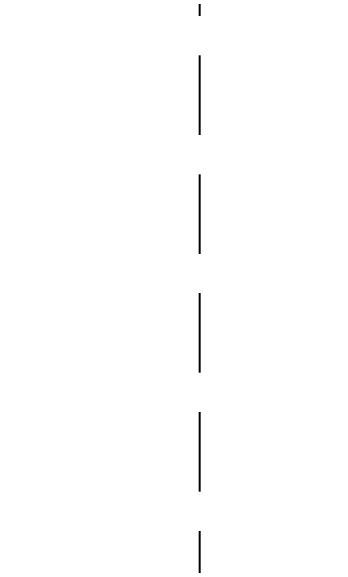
# Model space of a CAD drawing. Extents: x -37 to 6627, y -242 to 2286.
# Drawn here: x 3928.7 to 3990.4, y 307.7 to 412.7 of the extents above; entities that cross this region are included whole.
import ezdxf

# ---------------------------------------------------------------- set-up
doc = ezdxf.new("R2010")
doc.units = 0
doc.header["$LTSCALE"] = 20
doc.header["$MEASUREMENT"] = 0
doc.linetypes.add('HIDDEN', pattern=[0.375, 0.25, -0.125])
doc.layers.get('DEFPOINTS').update_dxf_attribs({"linetype": 'CONTINUOUS'})
doc.layers.add('3', color=3, linetype='CONTINUOUS')
doc.styles.get("Standard").update_dxf_attribs({"font": 'NanumGothic.ttf'})
doc.dimstyles.get("Standard").update_dxf_attribs({"dimtxt": 2.5, "dimasz": 2, "dimexe": 2, "dimexo": 1, "dimgap": 1.5, "dimtad": 1, "dimdec": 0, "dimlfac": 10, "dimrnd": 0.5, "dimzin": 0, "dimdsep": 46, "dimtxsty": 'Standard', "dimcen": 0, "dimclrt": 2, "dimadec": 0, "dimazin": 0, "dimtfac": 1, "dimtdec": 0, "dimtmove": 0, "dimatfit": 3, "dimfxl": 0, "dimtolj": 1, "dimtzin": 0, "dimarcsym": 0})

# ---------------------------------------------------------------- blocks, each defined once
blk = doc.blocks.new('*D39')
at = {"layer": '3', "color": 3, "lineweight": -2}
for p, q in [((4033.94, 824.63), (3795.55, 824.63)), ((3805.55, 804.63), (3805.55, 390.41)), ((3805.55, -73.2), (3805.55, 341.02)), ((3986.95, -93.2), (3795.55, -93.2))]:
    blk.add_line(p, q, dxfattribs=at)
at = {"layer": '3', "color": 3}
for points in [[(3802.22, 804.63), (3808.89, 804.63), (3805.55, 824.63)], [(3802.22, -73.2), (3808.89, -73.2), (3805.55, -93.2)]]:
    blk.add_solid(points, dxfattribs=at)
at = {"layer": 'DEFPOINTS', "color": 0}
for p in [(3805.55, 824.63), (4038.94, 824.63), (3991.95, -93.2)]:
    blk.add_point(p, dxfattribs=at)
at = {"layer": '3', "color": 2, "insert": (3805.55, 365.71), "char_height": 27, "attachment_point": 5}
blk.add_mtext('\\A1;920', dxfattribs=at)

msp = doc.modelspace()

# ---------------------------------------------------------------- linework, layer by layer
at = {"layer": '3', "linetype": 'HIDDEN', "ltscale": 3}
msp.add_line((3964.45334, 299.30157), (3964.45334, 502.80157), dxfattribs=at)

# ---------------------------------------------------------------- dimensions: what is measured, and where the dimension line sits
at = {"layer": '3', "color": 7}
dim = msp.add_linear_dim(base=(3805.55439, 824.62799), p1=(3991.95334, -93.19843), p2=(4038.93605, 824.62799), angle=90, text='920', dimstyle='Standard', override={"dimtxt": 27, "dimasz": 20, "dimexe": 10, "dimexo": 5, "dimgap": 10, "dimtih": 1, "dimtoh": 1, "dimdec": 4, "dimlfac": 1, "dimzin": 8, "dimclrd": 3, "dimclre": 3, "dimtdec": 4, "dimarcsym": 1}, dxfattribs=at)
dim.commit()
dim.dimension.update_dxf_attribs({"geometry": '*D39', "text_midpoint": (3805.55439, 365.71478)})

doc.saveas('drawing.dxf')
